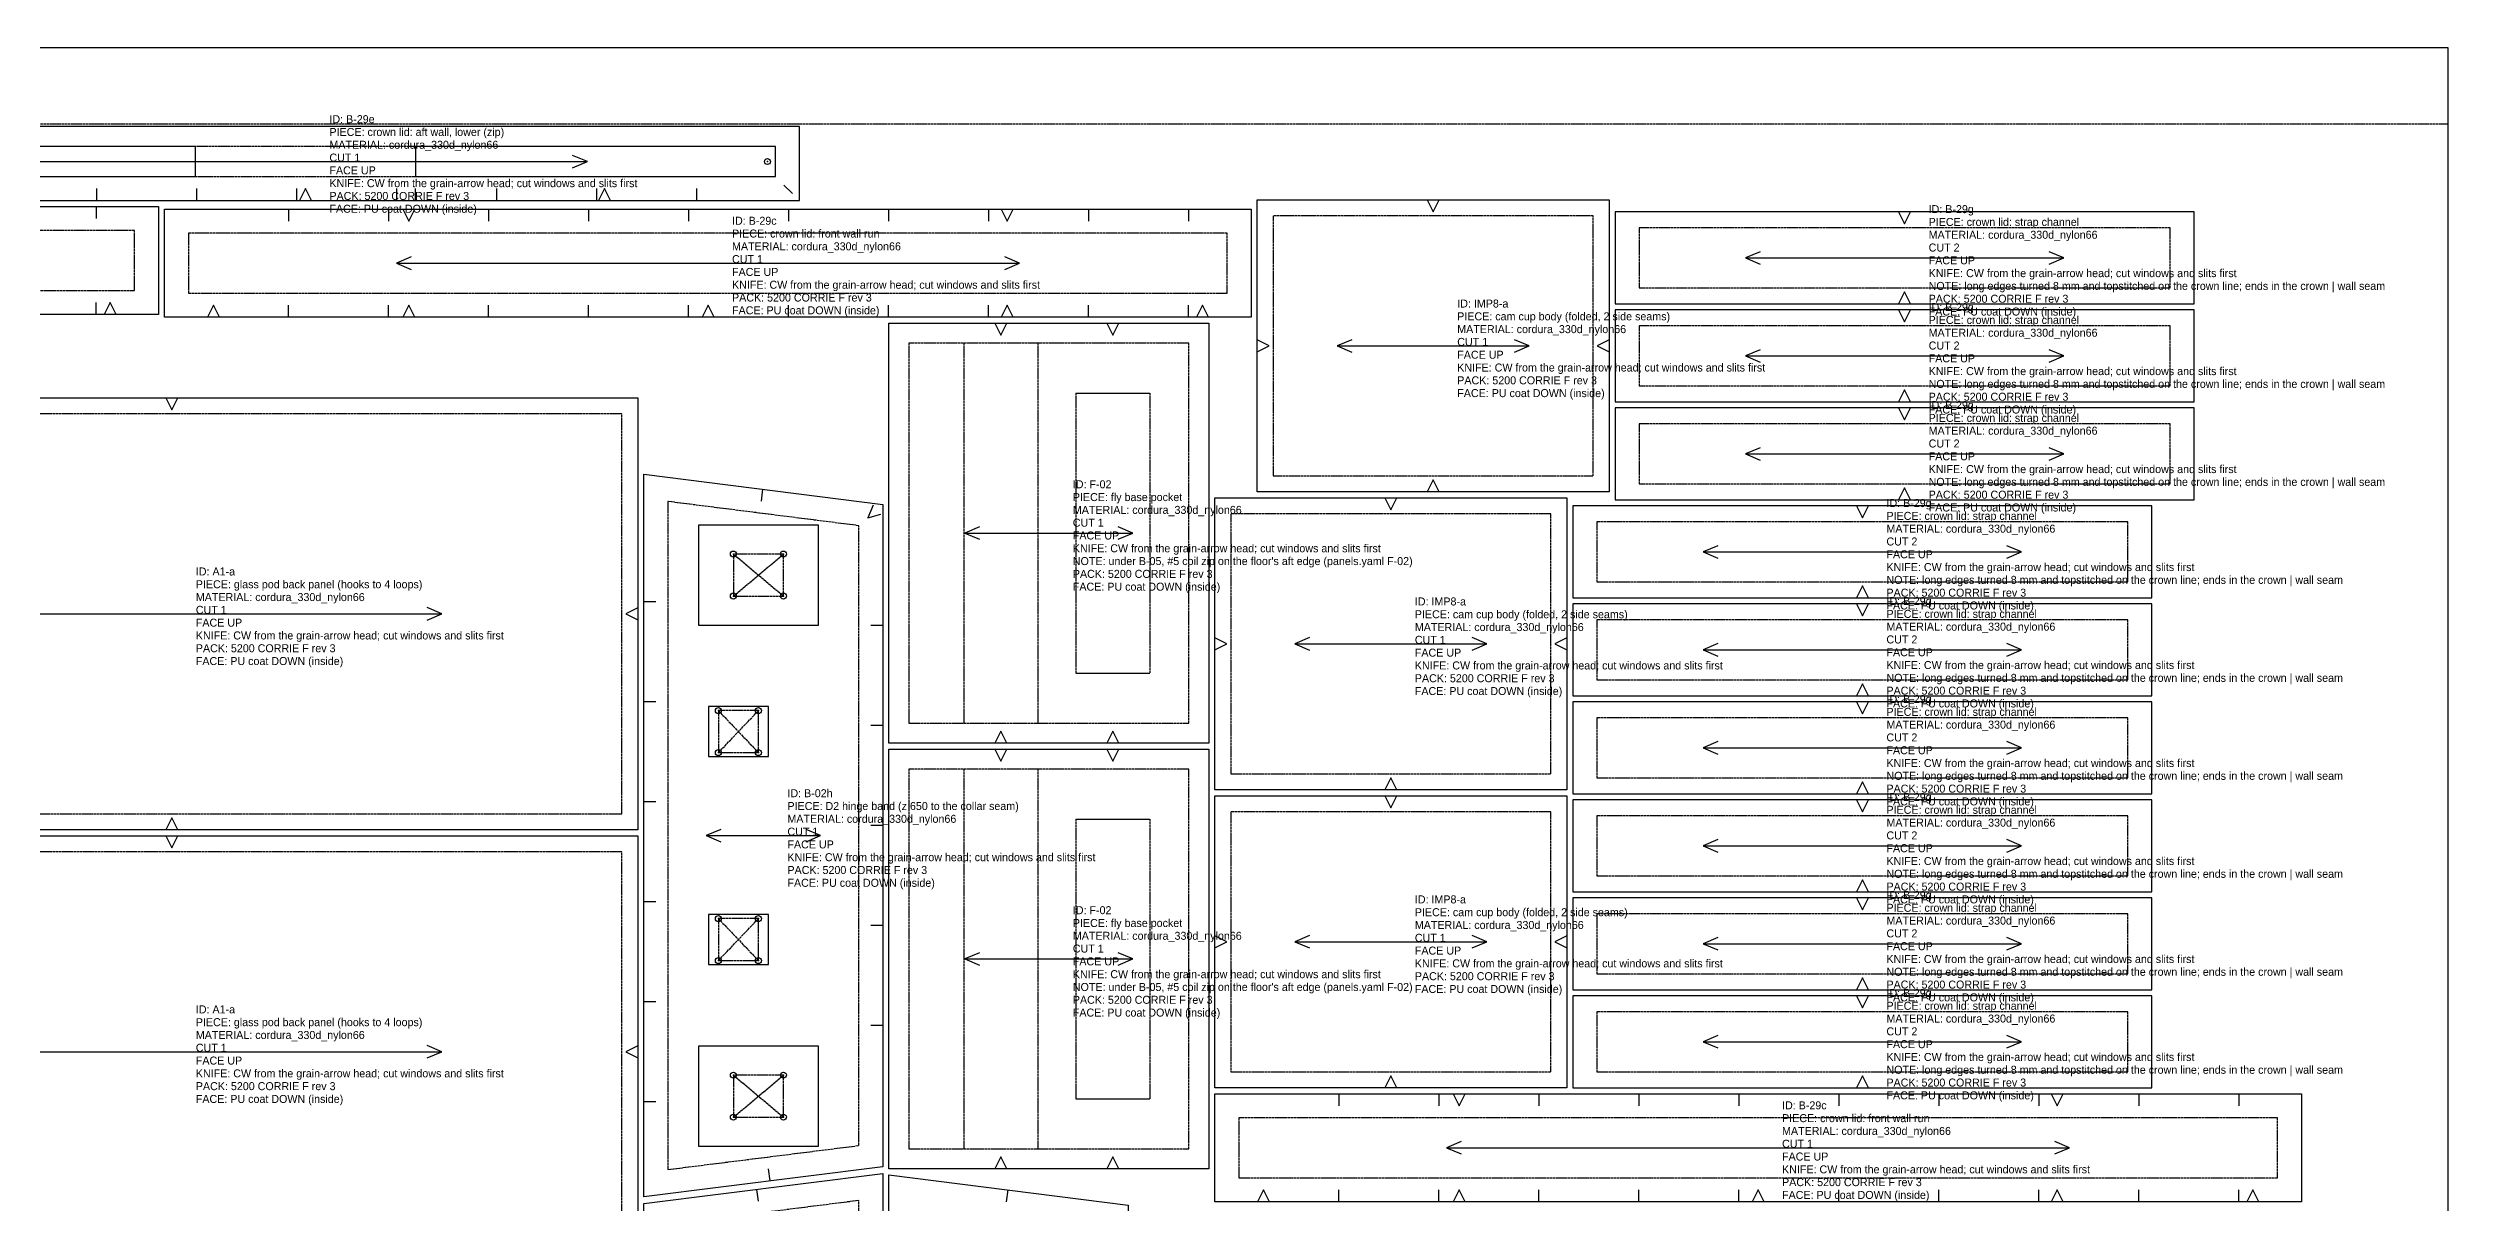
# Model space of a CAD drawing. Header units: millimetres. Extents: x 0 to 8058, y -22 to 1524.
# Drawn here: x 6796 to 7996, y 947 to 1524 of the extents above; entities that cross this region are included whole.
import ezdxf

# ---------------------------------------------------------------- set-up
doc = ezdxf.new("R2010")
doc.units = ezdxf.units.MM
doc.linetypes.add('DASHED', pattern=[1.524, 1.27, -0.254])
for name, color, linetype in [('CUT', 7, 'Continuous'), ('DRILL', 4, 'Continuous'), ('GRAIN', 5, 'Continuous'), ('INTERNAL', 6, 'Continuous'), ('NOTCH', 1, 'Continuous'), ('SEW', 3, 'Continuous'), ('TEXT', 2, 'Continuous')]:
    doc.layers.add(name, color=color, linetype=linetype)

msp = doc.modelspace()

# ---------------------------------------------------------------- linework, layer by layer
at = {"layer": 'CUT'}
for points in [[(6678, 1484.7), (6678, 1447.7), (7172, 1447.7), (7172, 1484.7)], [(6308.4, 1390.7), (6308.4, 1444.7), (6851.6, 1444.7), (6851.6, 1390.7)], [(6854.6, 1389.4), (6854.6, 1443.4), (7397.9, 1443.4), (7397.9, 1389.4)], [(7400.9, 1448), (7576.9, 1448), (7576.9, 1302), (7400.9, 1302)], [(7869.3, 1442), (7579.9, 1442), (7579.9, 1396), (7869.3, 1396)], [(7869.3, 1393), (7579.9, 1393), (7579.9, 1347), (7869.3, 1347)], [(7216.7, 1386.4), (7376.7, 1386.4), (7376.7, 1176.4), (7216.7, 1176.4)], [(6625.2, 1349), (7091.2, 1349), (7091.2, 1133), (6625.2, 1133)], [(7869.3, 1344), (7579.9, 1344), (7579.9, 1298), (7869.3, 1298)], [(7094.2, 1310.8), (7213.7, 1295.7), (7213.7, 964.5), (7094.2, 949.5)], [(7379.7, 1299), (7555.7, 1299), (7555.7, 1153), (7379.7, 1153)], [(7848.2, 1295), (7558.7, 1295), (7558.7, 1249), (7848.2, 1249)], [(7848.2, 1246), (7558.7, 1246), (7558.7, 1200), (7848.2, 1200)], [(7848.2, 1197), (7558.7, 1197), (7558.7, 1151), (7848.2, 1151)], [(7216.7, 1173.4), (7376.7, 1173.4), (7376.7, 963.4), (7216.7, 963.4)], [(7379.7, 1150), (7555.7, 1150), (7555.7, 1004), (7379.7, 1004)], [(7848.2, 1148), (7558.7, 1148), (7558.7, 1102), (7848.2, 1102)], [(6625.2, 1130), (7091.2, 1130), (7091.2, 914), (6625.2, 914)], [(7848.2, 1099), (7558.7, 1099), (7558.7, 1053), (7848.2, 1053)], [(7848.2, 1050), (7558.7, 1050), (7558.7, 1004), (7848.2, 1004)], [(7379.7, 947), (7379.7, 1001), (7923, 1001), (7923, 947)], [(7213.7, 599.9), (7094.2, 614.9), (7094.2, 946.1), (7213.7, 961.2)], [(7216.7, 960.4), (7336.3, 945.3), (7336.3, 614.2), (7216.7, 599.1)]]:
    msp.add_lwpolyline(points, close=True, dxfattribs=at)
at = {"layer": 'DRILL'}
for centre in [(7156, 1467.2), (7139, 1270.9), (7164, 1270.9), (7139, 1249.9), (7164, 1249.9), (7131.5, 1192.6), (7151.5, 1192.6), (7131.5, 1171.6), (7151.5, 1171.6), (7131.5, 1088.6), (7151.5, 1088.6), (7131.5, 1067.6), (7151.5, 1067.6), (7139, 1010.3), (7164, 1010.3), (7139, 989.3), (7164, 989.3)]:
    msp.add_circle(centre, 1.5, dxfattribs=at)
for p in [(7156, 1467.2), (7139, 1270.9), (7164, 1270.9), (7139, 1249.9), (7164, 1249.9), (7131.5, 1192.6), (7151.5, 1192.6), (7131.5, 1171.6), (7151.5, 1171.6), (7131.5, 1088.6), (7151.5, 1088.6), (7131.5, 1067.6), (7151.5, 1067.6), (7139, 1010.3), (7164, 1010.3), (7139, 989.3), (7164, 989.3)]:
    msp.add_point(p, dxfattribs=at)
at = {"layer": 'GRAIN'}
for points in [[(6784, 1467.2), (7066, 1467.2)], [(7058.6, 1464.1), (7066, 1467.2), (7058.6, 1470.3)], [(6977.9, 1419.5), (6970.5, 1416.4), (6977.9, 1413.3)], [(6970.5, 1416.4), (7282, 1416.4)], [(7274.7, 1413.3), (7282, 1416.4), (7274.7, 1419.5)], [(7652.3, 1422.1), (7645, 1419), (7652.3, 1415.9)], [(7645, 1419), (7804.2, 1419)], [(7796.9, 1415.9), (7804.2, 1419), (7796.9, 1422.1)], [(7448.2, 1378.1), (7440.9, 1375), (7448.2, 1371.9)], [(7440.9, 1375), (7536.9, 1375)], [(7529.5, 1371.9), (7536.9, 1375), (7529.5, 1378.1)], [(7652.3, 1373.1), (7645, 1370), (7652.3, 1366.9)], [(7645, 1370), (7804.2, 1370)], [(7796.9, 1366.9), (7804.2, 1370), (7796.9, 1373.1)], [(7652.3, 1324.1), (7645, 1321), (7652.3, 1317.9)], [(7645, 1321), (7804.2, 1321)], [(7796.9, 1317.9), (7804.2, 1321), (7796.9, 1324.1)], [(7262.1, 1284.5), (7254.7, 1281.4), (7262.1, 1278.3)], [(7331.4, 1278.3), (7338.7, 1281.4), (7331.4, 1284.5)], [(7254.7, 1281.4), (7338.7, 1281.4)], [(7631.2, 1275.1), (7623.8, 1272), (7631.2, 1268.9)], [(7623.8, 1272), (7783.1, 1272)], [(7775.7, 1268.9), (7783.1, 1272), (7775.7, 1275.1)], [(6723.2, 1241), (6993.2, 1241)], [(6985.8, 1237.9), (6993.2, 1241), (6985.8, 1244.1)], [(7427.1, 1229.1), (7419.7, 1226), (7427.1, 1222.9)], [(7419.7, 1226), (7515.7, 1226)], [(7508.4, 1222.9), (7515.7, 1226), (7508.4, 1229.1)], [(7631.2, 1226.1), (7623.8, 1223), (7631.2, 1219.9)], [(7775.7, 1219.9), (7783.1, 1223), (7775.7, 1226.1)], [(7623.8, 1223), (7783.1, 1223)], [(7631.2, 1177.1), (7623.8, 1174), (7631.2, 1170.9)], [(7775.7, 1170.9), (7783.1, 1174), (7775.7, 1177.1)], [(7623.8, 1174), (7783.1, 1174)], [(7132.7, 1133.2), (7125.3, 1130.1), (7132.7, 1127)], [(7125.3, 1130.1), (7182.6, 1130.1)], [(7175.3, 1127), (7182.6, 1130.1), (7175.3, 1133.2)], [(7631.2, 1128.1), (7623.8, 1125), (7631.2, 1121.9)], [(7775.7, 1121.9), (7783.1, 1125), (7775.7, 1128.1)], [(7623.8, 1125), (7783.1, 1125)], [(7427.1, 1080.1), (7419.7, 1077), (7427.1, 1073.9)], [(7508.4, 1073.9), (7515.7, 1077), (7508.4, 1080.1)], [(7262.1, 1071.5), (7254.7, 1068.4), (7262.1, 1065.3)], [(7254.7, 1068.4), (7338.7, 1068.4)], [(7331.4, 1065.3), (7338.7, 1068.4), (7331.4, 1071.5)], [(7419.7, 1077), (7515.7, 1077)], [(7631.2, 1079.1), (7623.8, 1076), (7631.2, 1072.9)], [(7623.8, 1076), (7783.1, 1076)], [(7775.7, 1072.9), (7783.1, 1076), (7775.7, 1079.1)], [(6723.2, 1022), (6993.2, 1022)], [(6985.8, 1018.9), (6993.2, 1022), (6985.8, 1025.1)], [(7631.2, 1030.1), (7623.8, 1027), (7631.2, 1023.9)], [(7623.8, 1027), (7783.1, 1027)], [(7775.7, 1023.9), (7783.1, 1027), (7775.7, 1030.1)], [(7502.9, 977.1), (7495.6, 974), (7502.9, 970.9)], [(7495.6, 974), (7807.1, 974)], [(7799.7, 970.9), (7807.1, 974), (7799.7, 977.1)]]:
    msp.add_lwpolyline(points, dxfattribs=at)
at = {"layer": 'INTERNAL', "linetype": 'CONTINUOUS'}
for points in [[(6690, 1459.7), (6870, 1459.7), (6870, 1474.7), (6690, 1474.7)], [(6980, 1459.7), (7160, 1459.7), (7160, 1474.7), (6980, 1474.7)], [(7121.5, 1285.4), (7121.5, 1235.4), (7181.5, 1235.4), (7181.5, 1285.4)], [(7126.5, 1194.6), (7126.5, 1169.6), (7156.5, 1169.6), (7156.5, 1194.6)], [(7126.5, 1090.6), (7126.5, 1065.6), (7156.5, 1065.6), (7156.5, 1090.6)], [(7121.5, 1024.8), (7121.5, 974.8), (7181.5, 974.8), (7181.5, 1024.8)]]:
    msp.add_lwpolyline(points, close=True, dxfattribs=at)
for points in [[(7310.2, 1351.4), (7347.2, 1351.4)], [(7310.2, 1211.4), (7347.2, 1211.4)], [(7310.2, 1138.4), (7347.2, 1138.4)], [(7310.2, 998.4), (7347.2, 998.4)]]:
    msp.add_lwpolyline(points, dxfattribs=at)
at = {"layer": 'NOTCH'}
for points in [[(6820.7, 1447.7), (6820.7, 1453.7)], [(6870.7, 1447.7), (6870.7, 1453.7)], [(6920.7, 1447.7), (6920.7, 1453.7)], [(6928, 1447.7), (6925, 1453.7), (6922, 1447.7)], [(6970.7, 1447.7), (6970.7, 1453.7)], [(6980, 1447.7), (6980, 1453.7)], [(7020.7, 1447.7), (7020.7, 1453.7)], [(7070.7, 1447.7), (7070.7, 1453.7)], [(7077.5, 1447.7), (7074.5, 1453.7), (7071.5, 1447.7)], [(7120.7, 1447.7), (7120.7, 1453.7)], [(7168.5, 1451.2), (7164.2, 1455.4)], [(6820.4, 1444.7), (6820.4, 1438.7)], [(6916.6, 1443.4), (6916.6, 1437.4)], [(6966.6, 1443.4), (6966.6, 1437.4)], [(6973.7, 1443.4), (6976.7, 1437.4), (6979.7, 1443.4)], [(7016.6, 1443.4), (7016.6, 1437.4)], [(7066.6, 1443.4), (7066.6, 1437.4)], [(7116.6, 1443.4), (7116.6, 1437.4)], [(7166.6, 1443.4), (7166.6, 1437.4)], [(7216.6, 1443.4), (7216.6, 1437.4)], [(7266.6, 1443.4), (7266.6, 1437.4)], [(7272.8, 1443.4), (7275.8, 1437.4), (7278.8, 1443.4)], [(7316.6, 1443.4), (7316.6, 1437.4)], [(7366.6, 1443.4), (7366.6, 1437.4)], [(7485.9, 1448), (7488.9, 1442), (7491.9, 1448)], [(7721.6, 1442), (7724.6, 1436), (7727.6, 1442)], [(6820.4, 1390.7), (6820.4, 1396.7)], [(6830.3, 1390.7), (6827.3, 1396.7), (6824.3, 1390.7)], [(6882, 1389.4), (6879, 1395.4), (6876, 1389.4)], [(6916.6, 1389.4), (6916.6, 1395.4)], [(6966.6, 1389.4), (6966.6, 1395.4)], [(6979.7, 1389.4), (6976.7, 1395.4), (6973.7, 1389.4)], [(7016.6, 1389.4), (7016.6, 1395.4)], [(7066.6, 1389.4), (7066.6, 1395.4)], [(7116.6, 1389.4), (7116.6, 1395.4)], [(7129.3, 1389.4), (7126.3, 1395.4), (7123.3, 1389.4)], [(7166.6, 1389.4), (7166.6, 1395.4)], [(7216.6, 1389.4), (7216.6, 1395.4)], [(7266.6, 1389.4), (7266.6, 1395.4)], [(7278.8, 1389.4), (7275.8, 1395.4), (7272.8, 1389.4)], [(7316.6, 1389.4), (7316.6, 1395.4)], [(7366.6, 1389.4), (7366.6, 1395.4)], [(7376.6, 1389.4), (7373.6, 1395.4), (7370.6, 1389.4)], [(7727.6, 1396), (7724.6, 1402), (7721.6, 1396)], [(7721.6, 1393), (7724.6, 1387), (7727.6, 1393)], [(7269.7, 1386.4), (7272.7, 1380.4), (7275.7, 1386.4)], [(7325.7, 1386.4), (7328.7, 1380.4), (7331.7, 1386.4)], [(7400.9, 1372), (7406.9, 1375), (7400.9, 1378)], [(7576.9, 1378), (7570.9, 1375), (7576.9, 1372)], [(6855.2, 1349), (6858.2, 1343), (6861.2, 1349)], [(7727.6, 1347), (7724.6, 1353), (7721.6, 1347)], [(7721.6, 1344), (7724.6, 1338), (7727.6, 1344)], [(7491.9, 1302), (7488.9, 1308), (7485.9, 1302)], [(7153.6, 1303.3), (7152.9, 1297.3)], [(7464.7, 1299), (7467.7, 1293), (7470.7, 1299)], [(7727.6, 1298), (7724.6, 1304), (7721.6, 1298)], [(7208.8, 1295.3), (7206.2, 1289.1), (7212.7, 1290.8)], [(7700.5, 1295), (7703.5, 1289), (7706.5, 1295)], [(7706.5, 1249), (7703.5, 1255), (7700.5, 1249)], [(7091.2, 1244), (7085.2, 1241), (7091.2, 1238)], [(7094.2, 1247.2), (7100.2, 1247.2)], [(7700.5, 1246), (7703.5, 1240), (7706.5, 1246)], [(7213.7, 1235.1), (7207.7, 1235.1)], [(7379.7, 1223), (7385.7, 1226), (7379.7, 1229)], [(7555.7, 1229), (7549.7, 1226), (7555.7, 1223)], [(7706.5, 1200), (7703.5, 1206), (7700.5, 1200)], [(7094.2, 1197.2), (7100.2, 1197.2)], [(7700.5, 1197), (7703.5, 1191), (7706.5, 1197)], [(7213.7, 1185.1), (7207.7, 1185.1)], [(7275.7, 1176.4), (7272.7, 1182.4), (7269.7, 1176.4)], [(7331.7, 1176.4), (7328.7, 1182.4), (7325.7, 1176.4)], [(7269.7, 1173.4), (7272.7, 1167.4), (7275.7, 1173.4)], [(7325.7, 1173.4), (7328.7, 1167.4), (7331.7, 1173.4)], [(7470.7, 1153), (7467.7, 1159), (7464.7, 1153)], [(7706.5, 1151), (7703.5, 1157), (7700.5, 1151)], [(7094.2, 1147.2), (7100.2, 1147.2)], [(7464.7, 1150), (7467.7, 1144), (7470.7, 1150)], [(7700.5, 1148), (7703.5, 1142), (7706.5, 1148)], [(6861.2, 1133), (6858.2, 1139), (6855.2, 1133)], [(6855.2, 1130), (6858.2, 1124), (6861.2, 1130)], [(7213.7, 1135.1), (7207.7, 1135.1)], [(7706.5, 1102), (7703.5, 1108), (7700.5, 1102)], [(7094.2, 1097.2), (7100.2, 1097.2)], [(7700.5, 1099), (7703.5, 1093), (7706.5, 1099)], [(7213.7, 1085.1), (7207.7, 1085.1)], [(7379.7, 1074), (7385.7, 1077), (7379.7, 1080)], [(7555.7, 1080), (7549.7, 1077), (7555.7, 1074)], [(7706.5, 1053), (7703.5, 1059), (7700.5, 1053)], [(7094.2, 1047.2), (7100.2, 1047.2)], [(7700.5, 1050), (7703.5, 1044), (7706.5, 1050)], [(7213.7, 1035.1), (7207.7, 1035.1)], [(7091.2, 1025), (7085.2, 1022), (7091.2, 1019)], [(7470.7, 1004), (7467.7, 1010), (7464.7, 1004)], [(7706.5, 1004), (7703.5, 1010), (7700.5, 1004)], [(7094.2, 997.2), (7100.2, 997.2)], [(7441.7, 1001), (7441.7, 995)], [(7491.7, 1001), (7491.7, 995)], [(7498.8, 1001), (7501.8, 995), (7504.8, 1001)], [(7541.7, 1001), (7541.7, 995)], [(7591.7, 1001), (7591.7, 995)], [(7641.7, 1001), (7641.7, 995)], [(7691.7, 1001), (7691.7, 995)], [(7741.7, 1001), (7741.7, 995)], [(7791.7, 1001), (7791.7, 995)], [(7797.9, 1001), (7800.9, 995), (7803.9, 1001)], [(7841.7, 1001), (7841.7, 995)], [(7891.7, 1001), (7891.7, 995)], [(7157.3, 957.4), (7156.6, 963.4)], [(7275.7, 963.4), (7272.7, 969.4), (7269.7, 963.4)], [(7331.7, 963.4), (7328.7, 969.4), (7325.7, 963.4)], [(7150.6, 953.2), (7151.4, 947.3)], [(7276.2, 952.9), (7275.4, 946.9)], [(7407, 947), (7404, 953), (7401, 947)], [(7441.7, 947), (7441.7, 953)], [(7491.7, 947), (7491.7, 953)], [(7504.8, 947), (7501.8, 953), (7498.8, 947)], [(7541.7, 947), (7541.7, 953)], [(7591.7, 947), (7591.7, 953)], [(7641.7, 947), (7641.7, 953)], [(7654.3, 947), (7651.3, 953), (7648.3, 947)], [(7691.7, 947), (7691.7, 953)], [(7741.7, 947), (7741.7, 953)], [(7791.7, 947), (7791.7, 953)], [(7803.9, 947), (7800.9, 953), (7797.9, 947)], [(7841.7, 947), (7841.7, 953)], [(7891.7, 947), (7891.7, 953)], [(7901.7, 947), (7898.7, 953), (7895.7, 947)]]:
    msp.add_lwpolyline(points, dxfattribs=at)
at = {"layer": 'SEW', "linetype": 'DASHED'}
for points in [[(6690, 1459.7), (7160, 1459.7), (7160, 1474.7), (6690, 1474.7)], [(7408.9, 1440), (7408.9, 1310), (7568.9, 1310), (7568.9, 1440)], [(6320.4, 1402.7), (6839.6, 1402.7), (6839.6, 1432.7), (6320.4, 1432.7)], [(6866.6, 1401.4), (7385.9, 1401.4), (7385.9, 1431.4), (6866.6, 1431.4)], [(7591.9, 1434), (7591.9, 1404), (7857.3, 1404), (7857.3, 1434)], [(7591.9, 1385), (7591.9, 1355), (7857.3, 1355), (7857.3, 1385)], [(7226.7, 1376.4), (7226.7, 1186.4), (7366.7, 1186.4), (7366.7, 1376.4)], [(6633.2, 1341), (6633.2, 1141), (7083.2, 1141), (7083.2, 1341)], [(7591.9, 1336), (7591.9, 1306), (7857.3, 1306), (7857.3, 1336)], [(7106.2, 1297.2), (7106.2, 963.1), (7201.7, 975.1), (7201.7, 1285.1)], [(7387.7, 1291), (7387.7, 1161), (7547.7, 1161), (7547.7, 1291)], [(7570.7, 1287), (7570.7, 1257), (7836.2, 1257), (7836.2, 1287)], [(7139, 1270.9), (7139, 1249.9), (7164, 1249.9), (7164, 1270.9)], [(7570.7, 1238), (7570.7, 1208), (7836.2, 1208), (7836.2, 1238)], [(7131.5, 1192.6), (7131.5, 1171.6), (7151.5, 1171.6), (7151.5, 1192.6)], [(7570.7, 1189), (7570.7, 1159), (7836.2, 1159), (7836.2, 1189)], [(7226.7, 1163.4), (7226.7, 973.4), (7366.7, 973.4), (7366.7, 1163.4)], [(7387.7, 1142), (7387.7, 1012), (7547.7, 1012), (7547.7, 1142)], [(7570.7, 1140), (7570.7, 1110), (7836.2, 1110), (7836.2, 1140)], [(6633.2, 1122), (6633.2, 922), (7083.2, 922), (7083.2, 1122)], [(7131.5, 1088.6), (7131.5, 1067.6), (7151.5, 1067.6), (7151.5, 1088.6)], [(7570.7, 1091), (7570.7, 1061), (7836.2, 1061), (7836.2, 1091)], [(7570.7, 1042), (7570.7, 1012), (7836.2, 1012), (7836.2, 1042)], [(7139, 1010.3), (7139, 989.3), (7164, 989.3), (7164, 1010.3)], [(7391.7, 959), (7911, 959), (7911, 989), (7391.7, 989)], [(7201.7, 613.5), (7201.7, 947.6), (7106.2, 935.5), (7106.2, 625.5)]]:
    msp.add_lwpolyline(points, close=True, dxfattribs=at)
for points in [[(7254.2, 1376.4), (7254.2, 1186.4)], [(7291.2, 1376.4), (7291.2, 1186.4)], [(7310.2, 1351.4), (7310.2, 1211.4)], [(7347.2, 1351.4), (7347.2, 1211.4)], [(7139, 1270.9), (7164, 1249.9)], [(7139, 1249.9), (7164, 1270.9)], [(7131.5, 1192.6), (7151.5, 1171.6)], [(7131.5, 1171.6), (7151.5, 1192.6)], [(7254.2, 1163.4), (7254.2, 973.4)], [(7291.2, 1163.4), (7291.2, 973.4)], [(7310.2, 1138.4), (7310.2, 998.4)], [(7347.2, 1138.4), (7347.2, 998.4)], [(7131.5, 1088.6), (7151.5, 1067.6)], [(7131.5, 1067.6), (7151.5, 1088.6)], [(7139, 1010.3), (7164, 989.3)], [(7139, 989.3), (7164, 1010.3)]]:
    msp.add_lwpolyline(points, dxfattribs=at)
at = {"layer": 'TEXT', "linetype": 'DASHED'}
msp.add_line((0, 1486), (7996.3, 1486), dxfattribs=at)
at = {"layer": 'TEXT'}
msp.add_lwpolyline([(0, 0), (7996.3, 0), (7996.3, 1524), (0, 1524)], close=True, dxfattribs=at)

# ---------------------------------------------------------------- texts
for s, p in [('ID: B-29e', (6937, 1486.4)), ('PIECE: crown lid: aft wall, lower (zip)', (6937, 1480)), ('MATERIAL: cordura_330d_nylon66', (6937, 1473.6)), ('CUT 1', (6937, 1467.2)), ('FACE UP', (6937, 1460.8)), ('KNIFE: CW from the grain-arrow head; cut windows and slits first', (6937, 1454.4)), ('PACK: 5200 CORRIE F rev 3', (6937, 1448)), ('FACE: PU coat DOWN (inside)', (6937, 1441.6)), ('ID: B-29g', (7736.6, 1441.4)), ('PIECE: crown lid: front wall run', (7138.3, 1429.2)), ('ID: B-29c', (7138.3, 1435.6)), ('PIECE: crown lid: strap channel', (7736.6, 1435)), ('MATERIAL: cordura_330d_nylon66', (7736.6, 1428.6)), ('CUT 1', (7138.3, 1416.4)), ('MATERIAL: cordura_330d_nylon66', (7138.3, 1422.8)), ('CUT 2', (7736.6, 1422.2)), ('FACE UP', (7736.6, 1415.8)), ('FACE UP', (7138.3, 1410)), ('KNIFE: CW from the grain-arrow head; cut windows and slits first', (7138.3, 1403.6)), ('KNIFE: CW from the grain-arrow head; cut windows and slits first', (7736.6, 1409.4)), ('NOTE: long edges turned 8 mm and topstitched on the crown line; ends in the crown | wall seam', (7736.6, 1403)), ('PACK: 5200 CORRIE F rev 3', (7138.3, 1397.2)), ('FACE: PU coat DOWN (inside)', (7138.3, 1390.8)), ('PIECE: cam cup body (folded, 2 side seams)', (7500.9, 1387.8)), ('ID: IMP8-a', (7500.9, 1394.2)), ('PACK: 5200 CORRIE F rev 3', (7736.6, 1396.6)), ('FACE: PU coat DOWN (inside)', (7736.6, 1390.2)), ('ID: B-29g', (7736.6, 1392.4)), ('MATERIAL: cordura_330d_nylon66', (7500.9, 1381.4)), ('PIECE: crown lid: strap channel', (7736.6, 1386)), ('MATERIAL: cordura_330d_nylon66', (7736.6, 1379.6)), ('CUT 1', (7500.9, 1375)), ('FACE UP', (7500.9, 1368.6)), ('CUT 2', (7736.6, 1373.2)), ('FACE UP', (7736.6, 1366.8)), ('KNIFE: CW from the grain-arrow head; cut windows and slits first', (7500.9, 1362.2)), ('PACK: 5200 CORRIE F rev 3', (7500.9, 1355.8)), ('KNIFE: CW from the grain-arrow head; cut windows and slits first', (7736.6, 1360.4)), ('NOTE: long edges turned 8 mm and topstitched on the crown line; ends in the crown | wall seam', (7736.6, 1354)), ('FACE: PU coat DOWN (inside)', (7500.9, 1349.4)), ('PACK: 5200 CORRIE F rev 3', (7736.6, 1347.6)), ('FACE: PU coat DOWN (inside)', (7736.6, 1341.2)), ('ID: B-29g', (7736.6, 1343.4)), ('PIECE: crown lid: strap channel', (7736.6, 1337)), ('MATERIAL: cordura_330d_nylon66', (7736.6, 1330.6)), ('CUT 2', (7736.6, 1324.2)), ('FACE UP', (7736.6, 1317.8)), ('KNIFE: CW from the grain-arrow head; cut windows and slits first', (7736.6, 1311.4)), ('NOTE: long edges turned 8 mm and topstitched on the crown line; ends in the crown | wall seam', (7736.6, 1305)), ('ID: F-02', (7308.7, 1303.8)), ('PIECE: fly base pocket', (7308.7, 1297.4)), ('ID: B-29g', (7715.5, 1294.4)), ('PACK: 5200 CORRIE F rev 3', (7736.6, 1298.6)), ('FACE: PU coat DOWN (inside)', (7736.6, 1292.2)), ('CUT 1', (7308.7, 1284.6)), ('MATERIAL: cordura_330d_nylon66', (7308.7, 1291)), ('PIECE: crown lid: strap channel', (7715.5, 1288)), ('MATERIAL: cordura_330d_nylon66', (7715.5, 1281.6)), ('FACE UP', (7308.7, 1278.2)), ('KNIFE: CW from the grain-arrow head; cut windows and slits first', (7308.7, 1271.8)), ('CUT 2', (7715.5, 1275.2)), ('FACE UP', (7715.5, 1268.8)), ('ID: A1-a', (6870.2, 1260.2)), ("NOTE: under B-05, #5 coil zip on the floor's aft edge (panels.yaml F-02)", (7308.7, 1265.4)), ('PACK: 5200 CORRIE F rev 3', (7308.7, 1259)), ('KNIFE: CW from the grain-arrow head; cut windows and slits first', (7715.5, 1262.4)), ('NOTE: long edges turned 8 mm and topstitched on the crown line; ends in the crown | wall seam', (7715.5, 1256)), ('PIECE: glass pod back panel (hooks to 4 loops)', (6870.2, 1253.8)), ('MATERIAL: cordura_330d_nylon66', (6870.2, 1247.4)), ('FACE: PU coat DOWN (inside)', (7308.7, 1252.6)), ('ID: IMP8-a', (7479.7, 1245.2)), ('PACK: 5200 CORRIE F rev 3', (7715.5, 1249.6)), ('ID: B-29g', (7715.5, 1245.4)), ('CUT 1', (6870.2, 1241)), ('FACE UP', (6870.2, 1234.6)), ('PIECE: cam cup body (folded, 2 side seams)', (7479.7, 1238.8)), ('MATERIAL: cordura_330d_nylon66', (7479.7, 1232.4)), ('FACE: PU coat DOWN (inside)', (7715.5, 1243.2)), ('PIECE: crown lid: strap channel', (7715.5, 1239)), ('MATERIAL: cordura_330d_nylon66', (7715.5, 1232.6)), ('KNIFE: CW from the grain-arrow head; cut windows and slits first', (6870.2, 1228.2)), ('PACK: 5200 CORRIE F rev 3', (6870.2, 1221.8)), ('CUT 1', (7479.7, 1226)), ('CUT 2', (7715.5, 1226.2)), ('FACE: PU coat DOWN (inside)', (6870.2, 1215.4)), ('FACE UP', (7479.7, 1219.6)), ('KNIFE: CW from the grain-arrow head; cut windows and slits first', (7479.7, 1213.2)), ('FACE UP', (7715.5, 1219.8)), ('KNIFE: CW from the grain-arrow head; cut windows and slits first', (7715.5, 1213.4)), ('PACK: 5200 CORRIE F rev 3', (7479.7, 1206.8)), ('FACE: PU coat DOWN (inside)', (7479.7, 1200.4)), ('NOTE: long edges turned 8 mm and topstitched on the crown line; ends in the crown | wall seam', (7715.5, 1207)), ('PACK: 5200 CORRIE F rev 3', (7715.5, 1200.6)), ('ID: B-29g', (7715.5, 1196.4)), ('FACE: PU coat DOWN (inside)', (7715.5, 1194.2)), ('PIECE: crown lid: strap channel', (7715.5, 1190)), ('CUT 2', (7715.5, 1177.2)), ('MATERIAL: cordura_330d_nylon66', (7715.5, 1183.6)), ('FACE UP', (7715.5, 1170.8)), ('KNIFE: CW from the grain-arrow head; cut windows and slits first', (7715.5, 1164.4)), ('ID: B-02h', (7166, 1149.3)), ('NOTE: long edges turned 8 mm and topstitched on the crown line; ends in the crown | wall seam', (7715.5, 1158)), ('PACK: 5200 CORRIE F rev 3', (7715.5, 1151.6)), ('PIECE: D2 hinge band (z 650 to the collar seam)', (7166, 1142.9)), ('MATERIAL: cordura_330d_nylon66', (7166, 1136.5)), ('FACE: PU coat DOWN (inside)', (7715.5, 1145.2)), ('PIECE: crown lid: strap channel', (7715.5, 1141)), ('ID: B-29g', (7715.5, 1147.4)), ('CUT 1', (7166, 1130.1)), ('CUT 2', (7715.5, 1128.2)), ('MATERIAL: cordura_330d_nylon66', (7715.5, 1134.6)), ('FACE UP', (7166, 1123.7)), ('KNIFE: CW from the grain-arrow head; cut windows and slits first', (7166, 1117.3)), ('FACE UP', (7715.5, 1121.8)), ('KNIFE: CW from the grain-arrow head; cut windows and slits first', (7715.5, 1115.4)), ('PACK: 5200 CORRIE F rev 3', (7166, 1110.9)), ('FACE: PU coat DOWN (inside)', (7166, 1104.5)), ('NOTE: long edges turned 8 mm and topstitched on the crown line; ends in the crown | wall seam', (7715.5, 1109)), ('PACK: 5200 CORRIE F rev 3', (7715.5, 1102.6)), ('ID: F-02', (7308.7, 1090.8)), ('ID: IMP8-a', (7479.7, 1096.2)), ('PIECE: cam cup body (folded, 2 side seams)', (7479.7, 1089.8)), ('FACE: PU coat DOWN (inside)', (7715.5, 1096.2)), ('PIECE: crown lid: strap channel', (7715.5, 1092)), ('ID: B-29g', (7715.5, 1098.4)), ('PIECE: fly base pocket', (7308.7, 1084.4)), ('MATERIAL: cordura_330d_nylon66', (7308.7, 1078)), ('CUT 1', (7479.7, 1077)), ('MATERIAL: cordura_330d_nylon66', (7479.7, 1083.4)), ('CUT 2', (7715.5, 1079.2)), ('MATERIAL: cordura_330d_nylon66', (7715.5, 1085.6)), ('CUT 1', (7308.7, 1071.6)), ('FACE UP', (7308.7, 1065.2)), ('FACE UP', (7479.7, 1070.6)), ('KNIFE: CW from the grain-arrow head; cut windows and slits first', (7479.7, 1064.2)), ('FACE UP', (7715.5, 1072.8)), ('KNIFE: CW from the grain-arrow head; cut windows and slits first', (7715.5, 1066.4)), ('KNIFE: CW from the grain-arrow head; cut windows and slits first', (7308.7, 1058.8)), ("NOTE: under B-05, #5 coil zip on the floor's aft edge (panels.yaml F-02)", (7308.7, 1052.4)), ('PACK: 5200 CORRIE F rev 3', (7479.7, 1057.8)), ('NOTE: long edges turned 8 mm and topstitched on the crown line; ends in the crown | wall seam', (7715.5, 1060)), ('PACK: 5200 CORRIE F rev 3', (7715.5, 1053.6)), ('ID: A1-a', (6870.2, 1041.2)), ('PACK: 5200 CORRIE F rev 3', (7308.7, 1046)), ('FACE: PU coat DOWN (inside)', (7479.7, 1051.4)), ('FACE: PU coat DOWN (inside)', (7715.5, 1047.2)), ('PIECE: crown lid: strap channel', (7715.5, 1043)), ('ID: B-29g', (7715.5, 1049.4)), ('PIECE: glass pod back panel (hooks to 4 loops)', (6870.2, 1034.8)), ('MATERIAL: cordura_330d_nylon66', (6870.2, 1028.4)), ('FACE: PU coat DOWN (inside)', (7308.7, 1039.6)), ('CUT 2', (7715.5, 1030.2)), ('MATERIAL: cordura_330d_nylon66', (7715.5, 1036.6)), ('CUT 1', (6870.2, 1022)), ('FACE UP', (7715.5, 1023.8)), ('KNIFE: CW from the grain-arrow head; cut windows and slits first', (7715.5, 1017.4)), ('FACE UP', (6870.2, 1015.6)), ('KNIFE: CW from the grain-arrow head; cut windows and slits first', (6870.2, 1009.2)), ('NOTE: long edges turned 8 mm and topstitched on the crown line; ends in the crown | wall seam', (7715.5, 1011)), ('PACK: 5200 CORRIE F rev 3', (7715.5, 1004.6)), ('PACK: 5200 CORRIE F rev 3', (6870.2, 1002.8)), ('FACE: PU coat DOWN (inside)', (6870.2, 996.4)), ('ID: B-29c', (7663.3, 993.2)), ('FACE: PU coat DOWN (inside)', (7715.5, 998.2)), ('PIECE: crown lid: front wall run', (7663.3, 986.8)), ('MATERIAL: cordura_330d_nylon66', (7663.3, 980.4)), ('CUT 1', (7663.3, 974)), ('FACE UP', (7663.3, 967.6)), ('KNIFE: CW from the grain-arrow head; cut windows and slits first', (7663.3, 961.2)), ('PACK: 5200 CORRIE F rev 3', (7663.3, 954.8)), ('FACE: PU coat DOWN (inside)', (7663.3, 948.4))]:
    msp.add_text(s, height=4, dxfattribs=at).set_placement(p)

doc.saveas('drawing.dxf')
